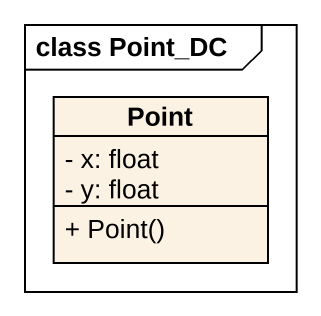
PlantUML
@startuml
mainframe class Point_DC
hide circle
hide empty members
skinparam classAttributeIconSize 0
class Point {
  - x: float
  - y: float
  + Point()
}
@enduml
